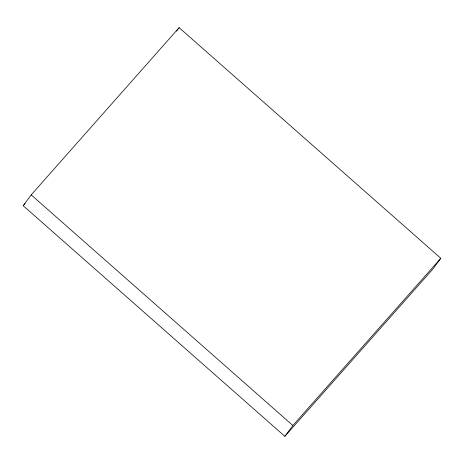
<?xml version="1.0" encoding="UTF-8"?>
<svg xmlns="http://www.w3.org/2000/svg" width="464" height="464" viewBox="0 0 464 464"><rect width="100%" height="100%" fill="white"/><g stroke="black" fill="none" stroke-linecap="round" stroke-linejoin="round"><path stroke-width="0.7" d="M23.2 205.72L31.187 194.874L179.133 27.666L440.8 258.28L432.813 269.126L284.867 436.334L23.2 205.72L25.12 203.551M176.61 31.094L179.133 27.666M284.867 436.334L292.854 425.482L440.8 258.28M31.187 194.874L292.854 425.482"/></g></svg>
